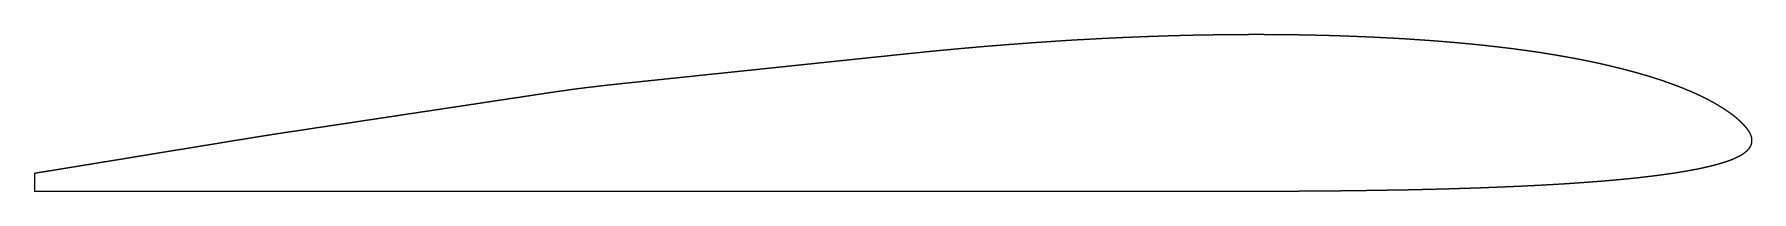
# Model space of a CAD drawing. Header units: millimetres. Extents: x -200 to 0, y 0 to 18.
import ezdxf

# ---------------------------------------------------------------- set-up
doc = ezdxf.new("R2010")
doc.units = ezdxf.units.MM
doc.layers.get('0').update_dxf_attribs({"linetype": 'CONTINUOUS'})

msp = doc.modelspace()

# ---------------------------------------------------------------- linework, layer by layer
msp.add_line((-200.03, 2.15), (-200.03, 0))
msp.add_open_spline([(-200.03, 2.15), (-199.98, 2.16), (-199.83, 2.19), (-199.57, 2.23), (-199.22, 2.29), (-198.77, 2.36), (-198.27, 2.44), (-197.77, 2.52), (-197.27, 2.6), (-196.77, 2.69), (-196.27, 2.77), (-195.77, 2.85), (-195.27, 2.93), (-194.77, 3.01), (-194.26, 3.1), (-193.76, 3.18), (-193.26, 3.26), (-192.76, 3.34), (-192.26, 3.42), (-191.75, 3.51), (-191.25, 3.59), (-190.75, 3.67), (-190.25, 3.75), (-189.75, 3.83), (-189.25, 3.92), (-188.75, 4), (-188.25, 4.08), (-187.75, 4.16), (-187.25, 4.24), (-186.75, 4.32), (-186.26, 4.41), (-185.76, 4.49), (-185.27, 4.57), (-184.78, 4.65), (-184.29, 4.73), (-183.81, 4.81), (-183.33, 4.88), (-182.84, 4.96), (-182.36, 5.04), (-181.88, 5.12), (-181.4, 5.2), (-180.92, 5.28), (-180.44, 5.36), (-179.96, 5.43), (-179.48, 5.51), (-179, 5.59), (-178.53, 5.67), (-178.04, 5.75), (-177.56, 5.83), (-177.08, 5.91), (-176.6, 5.99), (-176.11, 6.06), (-175.63, 6.14), (-175.14, 6.22), (-174.66, 6.3), (-174.17, 6.38), (-173.69, 6.46), (-173.2, 6.54), (-172.71, 6.61), (-172.22, 6.69), (-171.73, 6.77), (-171.23, 6.84), (-170.73, 6.92), (-170.22, 6.99), (-169.72, 7.07), (-169.22, 7.14), (-168.71, 7.22), (-168.21, 7.29), (-167.71, 7.37), (-167.21, 7.45), (-166.71, 7.52), (-166.21, 7.6), (-165.71, 7.67), (-165.21, 7.75), (-164.71, 7.82), (-164.21, 7.9), (-163.71, 7.97), (-163.21, 8.05), (-162.71, 8.12), (-162.21, 8.2), (-161.71, 8.28), (-161.21, 8.35), (-160.7, 8.43), (-160.2, 8.5), (-159.7, 8.58), (-159.2, 8.65), (-158.7, 8.73), (-158.2, 8.8), (-157.7, 8.88), (-157.2, 8.96), (-156.7, 9.03), (-156.2, 9.11), (-155.7, 9.18), (-155.2, 9.26), (-154.7, 9.33), (-154.2, 9.41), (-153.71, 9.48), (-153.21, 9.56), (-152.71, 9.63), (-152.21, 9.71), (-151.71, 9.78), (-151.21, 9.86), (-150.71, 9.93), (-150.22, 10.01), (-149.72, 10.08), (-149.22, 10.16), (-148.73, 10.23), (-148.23, 10.31), (-147.74, 10.38), (-147.24, 10.46), (-146.75, 10.53), (-146.26, 10.61), (-145.77, 10.68), (-145.28, 10.75), (-144.8, 10.83), (-144.31, 10.9), (-143.83, 10.97), (-143.35, 11.04), (-142.87, 11.12), (-142.4, 11.19), (-141.93, 11.26), (-141.47, 11.33), (-141.01, 11.4), (-140.54, 11.47), (-140.08, 11.54), (-139.62, 11.61), (-139.15, 11.68), (-138.68, 11.74), (-138.2, 11.81), (-137.72, 11.88), (-137.23, 11.95), (-136.74, 12.01), (-136.25, 12.07), (-135.76, 12.14), (-135.27, 12.19), (-134.79, 12.25), (-134.31, 12.31), (-133.84, 12.36), (-133.37, 12.42), (-132.9, 12.47), (-132.43, 12.52), (-131.94, 12.57), (-131.45, 12.62), (-130.95, 12.68), (-130.45, 12.73), (-129.95, 12.78), (-129.44, 12.83), (-128.94, 12.89), (-128.44, 12.94), (-127.94, 12.99), (-127.44, 13.04), (-126.94, 13.09), (-126.44, 13.15), (-125.94, 13.2), (-125.44, 13.25), (-124.93, 13.3), (-124.42, 13.36), (-123.92, 13.41), (-123.41, 13.46), (-122.9, 13.52), (-122.4, 13.57), (-121.89, 13.62), (-121.39, 13.68), (-120.88, 13.73), (-120.37, 13.78), (-119.87, 13.83), (-119.36, 13.89), (-118.85, 13.94), (-118.35, 13.99), (-117.84, 14.05), (-117.34, 14.1), (-116.83, 14.15), (-116.32, 14.2), (-115.82, 14.26), (-115.31, 14.31), (-114.81, 14.36), (-114.3, 14.42), (-113.8, 14.47), (-113.29, 14.52), (-112.79, 14.57), (-112.28, 14.63), (-111.78, 14.68), (-111.27, 14.73), (-110.77, 14.79), (-110.27, 14.84), (-109.76, 14.89), (-109.26, 14.94), (-108.75, 15), (-108.25, 15.05), (-107.75, 15.1), (-107.24, 15.15), (-106.74, 15.21), (-106.24, 15.26), (-105.74, 15.31), (-105.23, 15.36), (-104.73, 15.42), (-104.23, 15.47), (-103.73, 15.52), (-103.23, 15.57), (-102.73, 15.63), (-102.23, 15.68), (-101.73, 15.73), (-101.23, 15.78), (-100.74, 15.83), (-100.24, 15.89), (-99.75, 15.94), (-99.26, 15.99), (-98.77, 16.04), (-98.28, 16.09), (-97.79, 16.14), (-97.31, 16.19), (-96.82, 16.24), (-96.34, 16.29), (-95.85, 16.34), (-95.36, 16.39), (-94.87, 16.44), (-94.39, 16.48), (-93.9, 16.53), (-93.41, 16.57), (-92.92, 16.62), (-92.43, 16.66), (-91.95, 16.71), (-91.46, 16.75), (-90.97, 16.79), (-90.48, 16.84), (-89.99, 16.88), (-89.5, 16.92), (-89.01, 16.96), (-88.52, 17), (-88.03, 17.04), (-87.54, 17.08), (-87.05, 17.12), (-86.56, 17.16), (-86.07, 17.19), (-85.58, 17.23), (-85.09, 17.27), (-84.6, 17.3), (-84.1, 17.34), (-83.61, 17.38), (-83.12, 17.41), (-82.62, 17.44), (-82.13, 17.48), (-81.64, 17.51), (-81.14, 17.54), (-80.64, 17.58), (-80.15, 17.61), (-79.65, 17.64), (-79.16, 17.67), (-78.66, 17.7), (-78.16, 17.73), (-77.66, 17.75), (-77.16, 17.78), (-76.66, 17.81), (-76.16, 17.83), (-75.66, 17.86), (-75.16, 17.89), (-74.66, 17.91), (-74.16, 17.93), (-73.66, 17.96), (-73.16, 17.98), (-72.66, 18), (-72.16, 18.02), (-71.66, 18.04), (-71.16, 18.06), (-70.65, 18.08), (-70.15, 18.1), (-69.65, 18.12), (-69.15, 18.13), (-68.65, 18.15), (-68.15, 18.17), (-67.65, 18.18), (-67.15, 18.2), (-66.65, 18.21), (-66.15, 18.22), (-65.65, 18.23), (-65.16, 18.25), (-64.66, 18.26), (-64.16, 18.27), (-63.66, 18.28), (-63.16, 18.28), (-62.66, 18.29), (-62.17, 18.3), (-61.67, 18.3), (-61.17, 18.31), (-60.67, 18.32), (-60.18, 18.32), (-59.68, 18.32), (-59.18, 18.32), (-58.69, 18.33), (-58.19, 18.33), (-57.69, 18.33), (-57.2, 18.33), (-56.7, 18.33), (-56.2, 18.32), (-55.71, 18.32), (-55.21, 18.32), (-54.72, 18.31), (-54.22, 18.31), (-53.72, 18.3), (-53.23, 18.3), (-52.73, 18.29), (-52.24, 18.28), (-51.74, 18.27), (-51.24, 18.26), (-50.75, 18.25), (-50.25, 18.24), (-49.76, 18.23), (-49.26, 18.21), (-48.76, 18.2), (-48.27, 18.18), (-47.77, 18.17), (-47.28, 18.15), (-46.78, 18.13), (-46.29, 18.11), (-45.79, 18.09), (-45.3, 18.07), (-44.8, 18.05), (-44.31, 18.03), (-43.82, 18.01), (-43.32, 17.98), (-42.83, 17.96), (-42.34, 17.93), (-41.85, 17.91), (-41.36, 17.88), (-40.86, 17.85), (-40.37, 17.82), (-39.88, 17.79), (-39.39, 17.76), (-38.91, 17.72), (-38.42, 17.69), (-37.93, 17.66), (-37.44, 17.62), (-36.95, 17.59), (-36.47, 17.55), (-35.98, 17.51), (-35.5, 17.47), (-35.01, 17.43), (-34.53, 17.39), (-34.05, 17.34), (-33.56, 17.3), (-33.08, 17.25), (-32.6, 17.21), (-32.12, 17.16), (-31.64, 17.11), (-31.16, 17.06), (-30.68, 17.01), (-30.2, 16.95), (-29.72, 16.9), (-29.24, 16.84), (-28.77, 16.79), (-28.29, 16.73), (-27.82, 16.67), (-27.34, 16.61), (-26.87, 16.54), (-26.4, 16.48), (-25.92, 16.41), (-25.45, 16.35), (-24.98, 16.28), (-24.51, 16.21), (-24.05, 16.13), (-23.58, 16.06), (-23.11, 15.98), (-22.65, 15.9), (-22.18, 15.82), (-21.72, 15.74), (-21.26, 15.66), (-20.79, 15.57), (-20.33, 15.49), (-19.87, 15.4), (-19.41, 15.31), (-18.96, 15.21), (-18.5, 15.12), (-18.04, 15.02), (-17.58, 14.92), (-17.13, 14.82), (-16.67, 14.71), (-16.22, 14.6), (-15.77, 14.49), (-15.32, 14.38), (-14.87, 14.27), (-14.43, 14.15), (-13.98, 14.03), (-13.54, 13.91), (-13.1, 13.79), (-12.67, 13.66), (-12.24, 13.54), (-11.81, 13.41), (-11.38, 13.27), (-10.96, 13.14), (-10.54, 13), (-10.12, 12.86), (-9.71, 12.71), (-9.31, 12.57), (-8.91, 12.42), (-8.51, 12.27), (-8.12, 12.12), (-7.74, 11.96), (-7.36, 11.8), (-6.99, 11.65), (-6.63, 11.49), (-6.27, 11.32), (-5.92, 11.16), (-5.59, 10.99), (-5.26, 10.83), (-4.94, 10.66), (-4.63, 10.5), (-4.32, 10.33), (-4.03, 10.16), (-3.75, 9.99), (-3.48, 9.83), (-3.22, 9.66), (-2.97, 9.49), (-2.73, 9.33), (-2.5, 9.16), (-2.28, 9), (-2.07, 8.84), (-1.87, 8.68), (-1.68, 8.51), (-1.5, 8.35), (-1.33, 8.2), (-1.17, 8.04), (-1.02, 7.88), (-0.87, 7.73), (-0.74, 7.57), (-0.62, 7.42), (-0.5, 7.26), (-0.39, 7.1), (-0.3, 6.95), (-0.21, 6.79), (-0.14, 6.63), (-0.08, 6.48), (-0.04, 6.32), (-0.01, 6.16), (0, 6), (0, 5.84), (-0.02, 5.69), (-0.06, 5.53), (-0.11, 5.37), (-0.19, 5.22), (-0.28, 5.07), (-0.39, 4.93), (-0.51, 4.79), (-0.64, 4.66), (-0.79, 4.54), (-0.95, 4.42), (-1.12, 4.3), (-1.3, 4.19), (-1.49, 4.09), (-1.69, 3.99), (-1.9, 3.89), (-2.12, 3.79), (-2.35, 3.7), (-2.59, 3.61), (-2.84, 3.52), (-3.1, 3.43), (-3.37, 3.35), (-3.65, 3.26), (-3.94, 3.18), (-4.24, 3.1), (-4.55, 3.02), (-4.88, 2.94), (-5.21, 2.86), (-5.56, 2.78), (-5.91, 2.7), (-6.28, 2.63), (-6.66, 2.55), (-7.05, 2.48), (-7.44, 2.41), (-7.85, 2.34), (-8.26, 2.27), (-8.68, 2.2), (-9.11, 2.13), (-9.54, 2.07), (-9.98, 2.01), (-10.43, 1.95), (-10.88, 1.89), (-11.33, 1.83), (-11.79, 1.77), (-12.25, 1.72), (-12.72, 1.66), (-13.18, 1.61), (-13.65, 1.56), (-14.13, 1.51), (-14.6, 1.46), (-15.08, 1.42), (-15.55, 1.37), (-16.03, 1.33), (-16.51, 1.29), (-16.99, 1.25), (-17.48, 1.21), (-17.96, 1.17), (-18.44, 1.13), (-18.93, 1.09), (-19.42, 1.06), (-19.9, 1.02), (-20.39, 0.99), (-20.88, 0.95), (-21.37, 0.92), (-21.86, 0.89), (-22.35, 0.86), (-22.84, 0.83), (-23.33, 0.8), (-23.82, 0.78), (-24.31, 0.75), (-24.8, 0.72), (-25.3, 0.7), (-25.79, 0.67), (-26.28, 0.65), (-26.78, 0.62), (-27.27, 0.6), (-27.76, 0.58), (-28.26, 0.56), (-28.75, 0.54), (-29.25, 0.52), (-29.74, 0.5), (-30.24, 0.48), (-30.73, 0.46), (-31.23, 0.44), (-31.73, 0.42), (-32.22, 0.4), (-32.72, 0.39), (-33.21, 0.37), (-33.71, 0.36), (-34.21, 0.34), (-34.7, 0.33), (-35.2, 0.31), (-35.7, 0.3), (-36.2, 0.29), (-36.69, 0.27), (-37.19, 0.26), (-37.69, 0.25), (-38.19, 0.24), (-38.69, 0.22), (-39.19, 0.21), (-39.68, 0.2), (-40.18, 0.19), (-40.68, 0.18), (-41.18, 0.17), (-41.68, 0.17), (-42.18, 0.16), (-42.68, 0.15), (-43.18, 0.14), (-43.68, 0.13), (-44.18, 0.12), (-44.68, 0.12), (-45.18, 0.11), (-45.68, 0.1), (-46.18, 0.1), (-46.68, 0.09), (-47.18, 0.09), (-47.68, 0.08), (-48.18, 0.07), (-48.68, 0.07), (-49.18, 0.06), (-49.68, 0.06), (-50.18, 0.05), (-50.68, 0.05), (-51.18, 0.05), (-51.68, 0.04), (-52.18, 0.04), (-52.68, 0.04), (-53.18, 0.03), (-53.69, 0.03), (-54.19, 0.03), (-54.69, 0.02), (-55.19, 0.02), (-55.69, 0.02), (-56.19, 0.02), (-56.69, 0.01), (-57.2, 0.01), (-57.7, 0.01), (-58.2, 0.01), (-58.7, 0.01), (-59.2, 0.01), (-59.71, 0.01), (-60.21, 0), (-60.71, 0), (-61.21, 0), (-61.71, 0), (-62.22, 0), (-62.72, 0), (-63.22, 0), (-63.72, 0), (-64.23, 0), (-64.73, 0), (-65.23, 0), (-65.73, 0), (-66.24, 0), (-66.74, 0), (-67.24, 0), (-67.75, 0), (-68.25, 0), (-68.75, 0), (-69.26, 0), (-69.76, 0), (-70.26, 0), (-70.77, 0), (-71.27, 0), (-71.77, 0), (-72.28, 0), (-72.78, 0), (-73.28, 0), (-73.79, 0), (-74.29, 0), (-74.79, 0), (-75.3, 0), (-75.8, 0), (-76.3, 0), (-76.81, 0), (-77.31, 0), (-77.81, 0), (-78.32, 0), (-78.82, 0), (-79.32, 0), (-79.83, 0), (-80.33, 0), (-80.84, 0), (-81.34, 0), (-81.84, 0), (-82.35, 0), (-82.85, 0), (-83.35, 0), (-83.86, 0), (-84.36, 0), (-84.86, 0), (-85.37, 0), (-85.87, 0), (-86.37, 0), (-86.88, 0), (-87.38, 0), (-87.88, 0), (-88.39, 0), (-88.89, 0), (-89.4, 0), (-89.9, 0), (-90.4, 0), (-90.91, 0), (-91.41, 0), (-91.91, 0), (-92.42, 0), (-92.92, 0), (-93.42, 0), (-93.93, 0), (-94.43, 0), (-94.93, 0), (-95.44, 0), (-95.94, 0), (-96.44, 0), (-96.95, 0), (-97.45, 0), (-97.96, 0), (-98.46, 0), (-98.96, 0), (-99.47, 0), (-99.97, 0), (-100.47, 0), (-100.98, 0), (-101.48, 0), (-101.98, 0), (-102.49, 0), (-102.99, 0), (-103.49, 0), (-104, 0), (-104.5, 0), (-105, 0), (-105.51, 0), (-106.01, 0), (-106.51, 0), (-107.02, 0), (-107.52, 0), (-108.03, 0), (-108.53, 0), (-109.03, 0), (-109.54, 0), (-110.04, 0), (-110.54, 0), (-111.05, 0), (-111.55, 0), (-112.05, 0), (-112.56, 0), (-113.06, 0), (-113.56, 0), (-114.07, 0), (-114.57, 0), (-115.07, 0), (-115.58, 0), (-116.08, 0), (-116.59, 0), (-117.09, 0), (-117.59, 0), (-118.1, 0), (-118.6, 0), (-119.1, 0), (-119.61, 0), (-120.11, 0), (-120.61, 0), (-121.12, 0), (-121.62, 0), (-122.12, 0), (-122.63, 0), (-123.13, 0), (-123.63, 0), (-124.14, 0), (-124.64, 0), (-125.14, 0), (-125.65, 0), (-126.15, 0), (-126.65, 0), (-127.16, 0), (-127.66, 0), (-128.16, 0), (-128.67, 0), (-129.17, 0), (-129.67, 0), (-130.18, 0), (-130.68, 0), (-131.18, 0), (-131.69, 0), (-132.19, 0), (-132.7, 0), (-133.2, 0), (-133.7, 0), (-134.21, 0), (-134.71, 0), (-135.21, 0), (-135.72, 0), (-136.22, 0), (-136.72, 0), (-137.23, 0), (-137.73, 0), (-138.24, 0), (-138.74, 0), (-139.24, 0), (-139.75, 0), (-140.25, 0), (-140.75, 0), (-141.26, 0), (-141.76, 0), (-142.26, 0), (-142.77, 0), (-143.27, 0), (-143.77, 0), (-144.28, 0), (-144.78, 0), (-145.28, 0), (-145.79, 0), (-146.29, 0), (-146.79, 0), (-147.3, 0), (-147.8, 0), (-148.31, 0), (-148.81, 0), (-149.31, 0), (-149.82, 0), (-150.32, 0), (-150.82, 0), (-151.33, 0), (-151.83, 0), (-152.33, 0), (-152.84, 0), (-153.34, 0), (-153.84, 0), (-154.35, 0), (-154.85, 0), (-155.35, 0), (-155.86, 0), (-156.36, 0), (-156.86, 0), (-157.37, 0), (-157.87, 0), (-158.38, 0), (-158.88, 0), (-159.38, 0), (-159.89, 0), (-160.39, 0), (-160.89, 0), (-161.4, 0), (-161.9, 0), (-162.4, 0), (-162.91, 0), (-163.41, 0), (-163.91, 0), (-164.42, 0), (-164.92, 0), (-165.43, 0), (-165.93, 0), (-166.43, 0), (-166.94, 0), (-167.44, 0), (-167.94, 0), (-168.45, 0), (-168.95, 0), (-169.45, 0), (-169.96, 0), (-170.46, 0), (-170.96, 0), (-171.47, 0), (-171.97, 0), (-172.47, 0), (-172.98, 0), (-173.48, 0), (-173.98, 0), (-174.49, 0), (-174.99, 0), (-175.49, 0), (-176, 0), (-176.5, 0), (-177, 0), (-177.51, 0), (-178.01, 0), (-178.51, 0), (-179.02, 0), (-179.52, 0), (-180.02, 0), (-180.53, 0), (-181.03, 0), (-181.53, 0), (-182.04, 0), (-182.54, 0), (-183.04, 0), (-183.55, 0), (-184.05, 0), (-184.55, 0), (-185.06, 0), (-185.56, 0), (-186.06, 0), (-186.57, 0), (-187.07, 0), (-187.57, 0), (-188.08, 0), (-188.58, 0), (-189.08, 0), (-189.59, 0), (-190.09, 0), (-190.59, 0), (-191.1, 0), (-191.6, 0), (-192.11, 0), (-192.61, 0), (-193.11, 0), (-193.62, 0), (-194.12, 0), (-194.62, 0), (-195.13, 0), (-195.63, 0), (-196.13, 0), (-196.64, 0), (-197.14, 0), (-197.64, 0), (-198.14, 0), (-198.65, 0), (-199.12, 0), (-199.5, 0), (-199.78, 0), (-199.96, 0), (-200.03, 0)], degree=5, knots=[0.0250756, 0.0250756, 0.0250756, 0.0250756, 0.0250756, 0.0250756, 0.0256983, 0.0268156, 0.027933, 0.0290503, 0.0301676, 0.0312849, 0.0324022, 0.0335196, 0.0346369, 0.0357542, 0.0368715, 0.0379888, 0.0391061, 0.0402235, 0.0413408, 0.0424581, 0.0435754, 0.0446927, 0.0458101, 0.0469274, 0.0480447, 0.049162, 0.0502793, 0.0513966, 0.052514, 0.0536313, 0.0547486, 0.0558659, 0.0569832, 0.0581006, 0.0592179, 0.0603352, 0.0614525, 0.0625698, 0.0636872, 0.0648045, 0.0659218, 0.0670391, 0.0681564, 0.0692737, 0.0703911, 0.0715084, 0.0726257, 0.073743, 0.0748603, 0.0759777, 0.077095, 0.0782123, 0.0793296, 0.0804469, 0.0815642, 0.0826816, 0.0837989, 0.0849162, 0.0860335, 0.0871508, 0.0882682, 0.0893855, 0.0905028, 0.0916201, 0.0927374, 0.0938547, 0.0949721, 0.0960894, 0.0972067, 0.098324, 0.0994413, 0.1005587, 0.101676, 0.1027933, 0.1039106, 0.1050279, 0.1061453, 0.1072626, 0.1083799, 0.1094972, 0.1106145, 0.1117318, 0.1128492, 0.1139665, 0.1150838, 0.1162011, 0.1173184, 0.1184358, 0.1195531, 0.1206704, 0.1217877, 0.122905, 0.1240223, 0.1251397, 0.126257, 0.1273743, 0.1284916, 0.1296089, 0.1307263, 0.1318436, 0.1329609, 0.1340782, 0.1351955, 0.1363128, 0.1374302, 0.1385475, 0.1396648, 0.1407821, 0.1418994, 0.1430168, 0.1441341, 0.1452514, 0.1463687, 0.147486, 0.1486034, 0.1497207, 0.150838, 0.1519553, 0.1530726, 0.1541899, 0.1553073, 0.1564246, 0.1575419, 0.1586592, 0.1597765, 0.1608939, 0.1620112, 0.1631285, 0.1642458, 0.1653631, 0.1664804, 0.1675978, 0.1687151, 0.1698324, 0.1709497, 0.172067, 0.1731844, 0.1743017, 0.175419, 0.1765363, 0.1776536, 0.1787709, 0.1798883, 0.1810056, 0.1821229, 0.1832402, 0.1843575, 0.1854749, 0.1865922, 0.1877095, 0.1888268, 0.1899441, 0.1910615, 0.1921788, 0.1932961, 0.1944134, 0.1955307, 0.196648, 0.1977654, 0.1988827, 0.2, 0.2011173, 0.2022346, 0.203352, 0.2044693, 0.2055866, 0.2067039, 0.2078212, 0.2089385, 0.2100559, 0.2111732, 0.2122905, 0.2134078, 0.2145251, 0.2156425, 0.2167598, 0.2178771, 0.2189944, 0.2201117, 0.2212291, 0.2223464, 0.2234637, 0.224581, 0.2256983, 0.2268156, 0.227933, 0.2290503, 0.2301676, 0.2312849, 0.2324022, 0.2335196, 0.2346369, 0.2357542, 0.2368715, 0.2379888, 0.2391061, 0.2402235, 0.2413408, 0.2424581, 0.2435754, 0.2446927, 0.2458101, 0.2469274, 0.2480447, 0.249162, 0.2502793, 0.2513966, 0.252514, 0.2536313, 0.2547486, 0.2558659, 0.2569832, 0.2581006, 0.2592179, 0.2603352, 0.2614525, 0.2625698, 0.2636872, 0.2648045, 0.2659218, 0.2670391, 0.2681564, 0.2692737, 0.2703911, 0.2715084, 0.2726257, 0.273743, 0.2748603, 0.2759777, 0.277095, 0.2782123, 0.2793296, 0.2804469, 0.2815642, 0.2826816, 0.2837989, 0.2849162, 0.2860335, 0.2871508, 0.2882682, 0.2893855, 0.2905028, 0.2916201, 0.2927374, 0.2938547, 0.2949721, 0.2960894, 0.2972067, 0.298324, 0.2994413, 0.3005587, 0.301676, 0.3027933, 0.3039106, 0.3050279, 0.3061453, 0.3072626, 0.3083799, 0.3094972, 0.3106145, 0.3117318, 0.3128492, 0.3139665, 0.3150838, 0.3162011, 0.3173184, 0.3184358, 0.3195531, 0.3206704, 0.3217877, 0.322905, 0.3240223, 0.3251397, 0.326257, 0.3273743, 0.3284916, 0.3296089, 0.3307263, 0.3318436, 0.3329609, 0.3340782, 0.3351955, 0.3363128, 0.3374302, 0.3385475, 0.3396648, 0.3407821, 0.3418994, 0.3430168, 0.3441341, 0.3452514, 0.3463687, 0.347486, 0.3486034, 0.3497207, 0.350838, 0.3519553, 0.3530726, 0.3541899, 0.3553073, 0.3564246, 0.3575419, 0.3586592, 0.3597765, 0.3608939, 0.3620112, 0.3631285, 0.3642458, 0.3653631, 0.3664804, 0.3675978, 0.3687151, 0.3698324, 0.3709497, 0.372067, 0.3731844, 0.3743017, 0.375419, 0.3765363, 0.3776536, 0.3787709, 0.3798883, 0.3810056, 0.3821229, 0.3832402, 0.3843575, 0.3854749, 0.3865922, 0.3877095, 0.3888268, 0.3899441, 0.3910615, 0.3921788, 0.3932961, 0.3944134, 0.3955307, 0.396648, 0.3977654, 0.3988827, 0.4, 0.4011173, 0.4022346, 0.403352, 0.4044693, 0.4055866, 0.4067039, 0.4078212, 0.4089385, 0.4100559, 0.4111732, 0.4122905, 0.4134078, 0.4145251, 0.4156425, 0.4167598, 0.4178771, 0.4189944, 0.4201117, 0.4212291, 0.4223464, 0.4234637, 0.424581, 0.4256983, 0.4268156, 0.427933, 0.4290503, 0.4301676, 0.4312849, 0.4324022, 0.4335196, 0.4346369, 0.4357542, 0.4368715, 0.4379888, 0.4391061, 0.4402235, 0.4413408, 0.4424581, 0.4435754, 0.4446927, 0.4458101, 0.4469274, 0.4480447, 0.449162, 0.4502793, 0.4513966, 0.452514, 0.4536313, 0.4547486, 0.4558659, 0.4569832, 0.4581006, 0.4592179, 0.4603352, 0.4614525, 0.4625698, 0.4636872, 0.4648045, 0.4659218, 0.4670391, 0.4681564, 0.4692737, 0.4703911, 0.4715084, 0.4726257, 0.473743, 0.4748603, 0.4759777, 0.477095, 0.4782123, 0.4793296, 0.4804469, 0.4815642, 0.4826816, 0.4837989, 0.4849162, 0.4860335, 0.4871508, 0.4882682, 0.4893855, 0.4905028, 0.4916201, 0.4927374, 0.4938547, 0.4949721, 0.4960894, 0.4972067, 0.498324, 0.4994413, 0.5005587, 0.501676, 0.5027933, 0.5039106, 0.5050279, 0.5061453, 0.5072626, 0.5083799, 0.5094972, 0.5106145, 0.5117318, 0.5128492, 0.5139665, 0.5150838, 0.5162011, 0.5173184, 0.5184358, 0.5195531, 0.5206704, 0.5217877, 0.522905, 0.5240223, 0.5251397, 0.526257, 0.5273743, 0.5284916, 0.5296089, 0.5307263, 0.5318436, 0.5329609, 0.5340782, 0.5351955, 0.5363128, 0.5374302, 0.5385475, 0.5396648, 0.5407821, 0.5418994, 0.5430168, 0.5441341, 0.5452514, 0.5463687, 0.547486, 0.5486034, 0.5497207, 0.550838, 0.5519553, 0.5530726, 0.5541899, 0.5553073, 0.5564246, 0.5575419, 0.5586592, 0.5597765, 0.5608939, 0.5620112, 0.5631285, 0.5642458, 0.5653631, 0.5664804, 0.5675978, 0.5687151, 0.5698324, 0.5709497, 0.572067, 0.5731844, 0.5743017, 0.575419, 0.5765363, 0.5776536, 0.5787709, 0.5798883, 0.5810056, 0.5821229, 0.5832402, 0.5843575, 0.5854749, 0.5865922, 0.5877095, 0.5888268, 0.5899441, 0.5910615, 0.5921788, 0.5932961, 0.5944134, 0.5955307, 0.596648, 0.5977654, 0.5988827, 0.6, 0.6011173, 0.6022346, 0.603352, 0.6044693, 0.6055866, 0.6067039, 0.6078212, 0.6089385, 0.6100559, 0.6111732, 0.6122905, 0.6134078, 0.6145251, 0.6156425, 0.6167598, 0.6178771, 0.6189944, 0.6201117, 0.6212291, 0.6223464, 0.6234637, 0.624581, 0.6256983, 0.6268156, 0.627933, 0.6290503, 0.6301676, 0.6312849, 0.6324022, 0.6335196, 0.6346369, 0.6357542, 0.6368715, 0.6379888, 0.6391061, 0.6402235, 0.6413408, 0.6424581, 0.6435754, 0.6446927, 0.6458101, 0.6469274, 0.6480447, 0.649162, 0.6502793, 0.6513966, 0.652514, 0.6536313, 0.6547486, 0.6558659, 0.6569832, 0.6581006, 0.6592179, 0.6603352, 0.6614525, 0.6625698, 0.6636872, 0.6648045, 0.6659218, 0.6670391, 0.6681564, 0.6692737, 0.6703911, 0.6715084, 0.6726257, 0.673743, 0.6748603, 0.6759777, 0.677095, 0.6782123, 0.6793296, 0.6804469, 0.6815642, 0.6826816, 0.6837989, 0.6849162, 0.6860335, 0.6871508, 0.6882682, 0.6893855, 0.6905028, 0.6916201, 0.6927374, 0.6938547, 0.6949721, 0.6960894, 0.6972067, 0.698324, 0.6994413, 0.7005587, 0.701676, 0.7027933, 0.7039106, 0.7050279, 0.7061453, 0.7072626, 0.7083799, 0.7094972, 0.7106145, 0.7117318, 0.7128492, 0.7139665, 0.7150838, 0.7162011, 0.7173184, 0.7184358, 0.7195531, 0.7206704, 0.7217877, 0.722905, 0.7240223, 0.7251397, 0.726257, 0.7273743, 0.7284916, 0.7296089, 0.7307263, 0.7318436, 0.7329609, 0.7340782, 0.7351955, 0.7363128, 0.7374302, 0.7385475, 0.7396648, 0.7407821, 0.7418994, 0.7430168, 0.7441341, 0.7452514, 0.7463687, 0.747486, 0.7486034, 0.7497207, 0.750838, 0.7519553, 0.7530726, 0.7541899, 0.7553073, 0.7564246, 0.7575419, 0.7586592, 0.7597765, 0.7608939, 0.7620112, 0.7631285, 0.7642458, 0.7653631, 0.7664804, 0.7675978, 0.7687151, 0.7698324, 0.7709497, 0.772067, 0.7731844, 0.7743017, 0.775419, 0.7765363, 0.7776536, 0.7787709, 0.7798883, 0.7810056, 0.7821229, 0.7832402, 0.7843575, 0.7854749, 0.7865922, 0.7877095, 0.7888268, 0.7899441, 0.7910615, 0.7921788, 0.7932961, 0.7944134, 0.7955307, 0.796648, 0.7977654, 0.7988827, 0.8, 0.8011173, 0.8022346, 0.803352, 0.8044693, 0.8055866, 0.8067039, 0.8078212, 0.8089385, 0.8100559, 0.8111732, 0.8122905, 0.8134078, 0.8145251, 0.8156425, 0.8167598, 0.8178771, 0.8189944, 0.8201117, 0.8212291, 0.8223464, 0.8234637, 0.824581, 0.8256983, 0.8268156, 0.827933, 0.8290503, 0.8301676, 0.8312849, 0.8324022, 0.8335196, 0.8346369, 0.8357542, 0.8368715, 0.8379888, 0.8391061, 0.8402235, 0.8413408, 0.8424581, 0.8435754, 0.8446927, 0.8458101, 0.8469274, 0.8480447, 0.849162, 0.8502793, 0.8513966, 0.852514, 0.8536313, 0.8547486, 0.8558659, 0.8569832, 0.8581006, 0.8592179, 0.8603352, 0.8614525, 0.8625698, 0.8636872, 0.8648045, 0.8659218, 0.8670391, 0.8681564, 0.8692737, 0.8703911, 0.8715084, 0.8726257, 0.873743, 0.8748603, 0.8759777, 0.877095, 0.8782123, 0.8793296, 0.8804469, 0.8815642, 0.8826816, 0.8837989, 0.8849162, 0.8860335, 0.8871508, 0.8882682, 0.8893855, 0.8905028, 0.8916201, 0.8927374, 0.8938547, 0.8949721, 0.8960894, 0.8972067, 0.898324, 0.8994413, 0.9005587, 0.901676, 0.9027933, 0.9039106, 0.9050279, 0.9061453, 0.9072626, 0.9083799, 0.9094972, 0.9106145, 0.9117318, 0.9128492, 0.9139665, 0.9150838, 0.9162011, 0.9173184, 0.9184358, 0.9195531, 0.9206704, 0.9217877, 0.922905, 0.9240223, 0.9251397, 0.926257, 0.9273743, 0.9284916, 0.9296089, 0.9307263, 0.9318436, 0.9329609, 0.9340782, 0.9351955, 0.9363128, 0.9374302, 0.9385475, 0.9396648, 0.9407821, 0.9418994, 0.9430168, 0.9441341, 0.9452514, 0.9463687, 0.947486, 0.9486034, 0.9497207, 0.950838, 0.9519553, 0.9530726, 0.9541899, 0.9553073, 0.9564246, 0.9575419, 0.9586592, 0.9597765, 0.9608939, 0.9620112, 0.9631285, 0.9642458, 0.9653631, 0.9664804, 0.9675978, 0.9687151, 0.9698324, 0.9709497, 0.972067, 0.9731844, 0.9743017, 0.9751698, 0.9751698, 0.9751698, 0.9751698, 0.9751698, 0.9751698])

doc.saveas('drawing.dxf')
